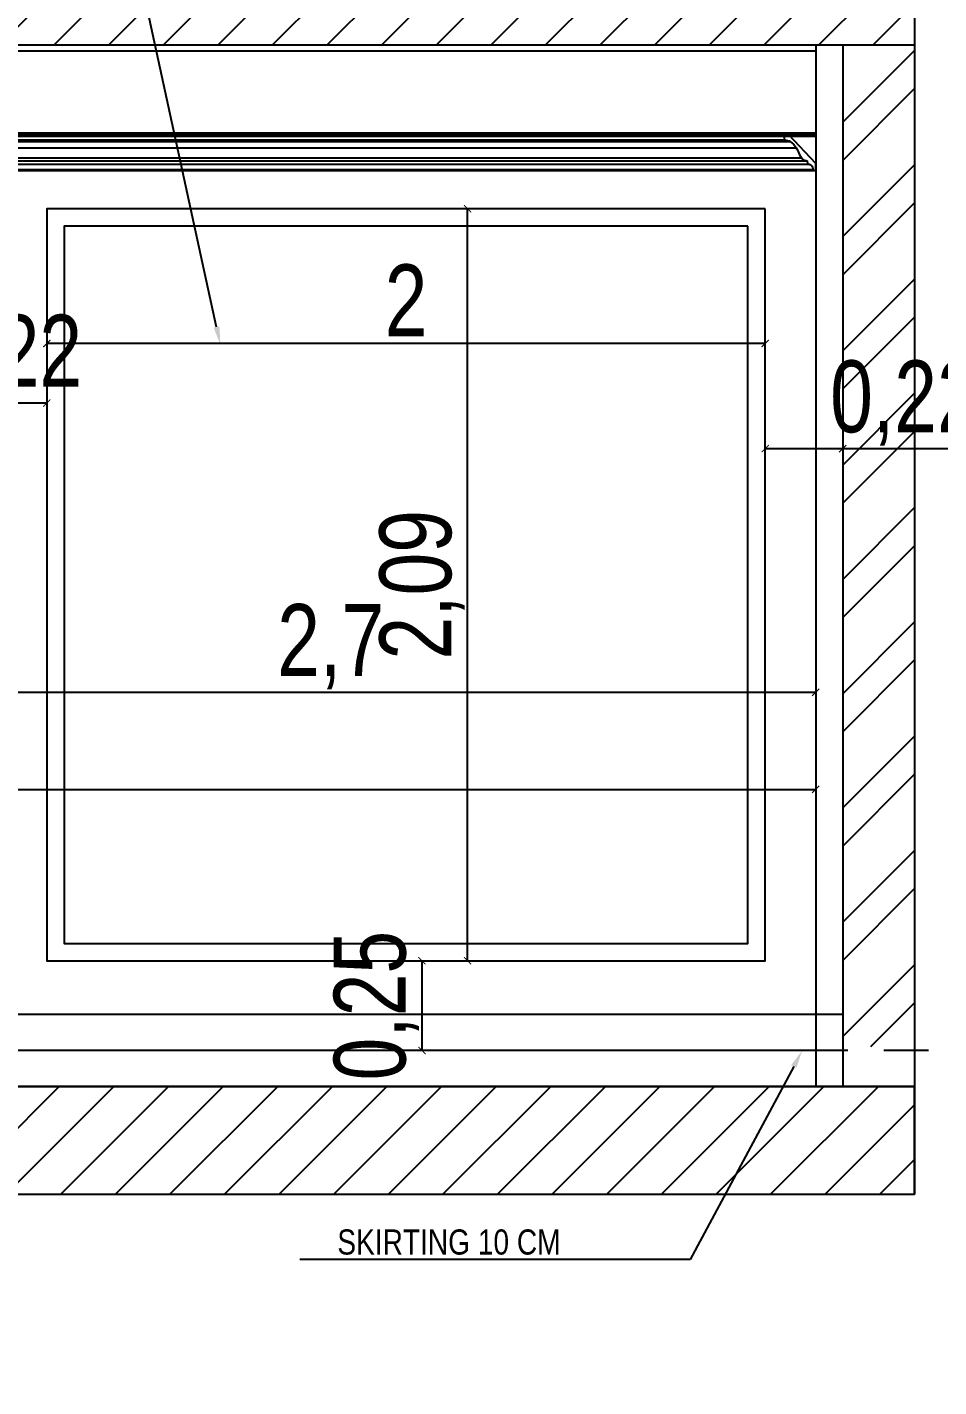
# Model space of a CAD drawing. Header units: inches. Extents: x -279 to 561, y -345 to 342.
# Drawn here: x -144.105 to -141.567, y 55.449 to 59.235 of the extents above; entities that cross this region are included whole.
import ezdxf
from ezdxf import colors
from ezdxf.entities.mleader import LeaderData, LeaderLine
from ezdxf.math import Vec2, Vec3

# ---------------------------------------------------------------- set-up
doc = ezdxf.new("R2010")
doc.units = ezdxf.units.IN
doc.header["$LTSCALE"] = 0.5
doc.header["$MEASUREMENT"] = 0
doc.linetypes.add('MV-X3EW$0$HIDDEN', pattern=[0.375, 0.25, -0.125])
doc.layers.add('!!!Var1', color=7, linetype='Continuous', true_color=0xe5a6d7)
for name, color, linetype in [('LIGHT', 2, 'Continuous'), ('MV-X3EW$0$M-HVAC-SLDF', 2, 'Continuous'), ('S-DIM', 7, 'Continuous'), ('TEXT', 3, 'Continuous'), ('WAL', 7, 'Continuous'), ('WATER', 50, 'Continuous')]:
    doc.layers.add(name, color=color, linetype=linetype)
doc.styles.add('ROM', font='AGENCYR.TTF', dxfattribs={"width": 0.8})
doc.styles.get("Standard").update_dxf_attribs({"font": 'arial.ttf'})
doc.dimstyles.new('Copy(9) of ISO-25', dxfattribs={"dimtxt": 0.2, "dimasz": 0.02, "dimexe": 0.05, "dimexo": 0.05, "dimgap": 0.02, "dimtad": 1, "dimtxsty": 'ROM', "dimblk": 'ARCHTICK', "dimcen": 0.03, "dimse1": 1, "dimse2": 1, "dimclrd": 248, "dimclrt": 248, "dimadec": 0, "dimazin": 0, "dimtfac": 1, "dimtmove": 0, "dimatfit": 3, "dimldrblk": 'DOT', "dimfxl": 1, "dimarcsym": 0})
doc.dimstyles.get("Standard").update_dxf_attribs({"dimtxt": 0.18, "dimasz": 0.18, "dimexe": 0.18, "dimexo": 0.0625, "dimgap": 0.09, "dimtad": 0, "dimtih": 1, "dimtoh": 1, "dimzin": 0, "dimdsep": 46, "dimtxsty": 'Standard', "dimcen": 0.09, "dimadec": 0, "dimazin": 0, "dimtfac": 1, "dimtofl": 0, "dimtmove": 0, "dimatfit": 3, "dimfxl": 1, "dimtolj": 1, "dimtzin": 0, "dimarcsym": 0})

# ---------------------------------------------------------------- blocks, each defined once
blk = doc.blocks.new('_ArchTick')
at = {"color": 0, "linetype": 'ByBlock', "const_width": 0.15}
blk.add_lwpolyline([(-0.5, -0.5), (0.5, 0.5)], dxfattribs=at)
blk = doc.blocks.new('*D526')
at = {"layer": 'Defpoints', "color": 0, "transparency": 16777216}
for p in [(-143.0055, 56.6352), (-142.6281, 56.6352), (-142.6281, 56.3853)]:
    blk.add_point(p, dxfattribs=at)
at = {"layer": 'WAL', "color": 248, "lineweight": -2, "transparency": 16777216}
blk.add_line((-143.0055, 56.3853), (-143.0055, 56.6352), dxfattribs=at)
at = {"layer": 'WAL', "color": 248, "lineweight": -2, "transparency": 16777216, "xscale": 0.02, "yscale": 0.02, "zscale": 0.02}
for p, rotation in [((-143.0055, 56.6352), 90), ((-143.0055, 56.3853), 270)]:
    blk.add_blockref('_ArchTick', p, dxfattribs=dict(at, rotation=rotation))
at = {"layer": 'WAL', "color": 248, "transparency": 16777216, "insert": (-143.1326, 56.5102), "char_height": 0.2, "attachment_point": 5, "rotation": 90, "style": 'ROM'}
blk.add_mtext('0,25', dxfattribs=at)
blk = doc.blocks.new('_DOT')
at = {"color": 0, "linetype": 'ByBlock'}
blk.add_line((-0.5, 0), (-1, 0), dxfattribs=at)
at = {"color": 0, "linetype": 'ByBlock', "const_width": 0.5}
blk.add_lwpolyline([(-0.25, 0, 1), (0.25, 0, 1)], format="xyb", close=True, dxfattribs=at)
blk = doc.blocks.new('*D527')
at = {"layer": 'Defpoints', "color": 0, "transparency": 16777216}
for p in [(-143.0284, 58.729), (-142.8784, 58.729), (-142.8784, 56.6352)]:
    blk.add_point(p, dxfattribs=at)
at = {"layer": 'WAL', "color": 248, "lineweight": -2, "transparency": 16777216}
blk.add_line((-142.8784, 56.6352), (-142.8784, 58.729), dxfattribs=at)
at = {"layer": 'WAL', "color": 248, "lineweight": -2, "transparency": 16777216, "xscale": 0.02, "yscale": 0.02, "zscale": 0.02}
for p, rotation in [((-142.8784, 58.729), 90), ((-142.8784, 56.6352), 270)]:
    blk.add_blockref('_ArchTick', p, dxfattribs=dict(at, rotation=rotation))
at = {"layer": 'WAL', "color": 248, "transparency": 16777216, "insert": (-143.0055, 57.6821), "char_height": 0.2, "attachment_point": 5, "rotation": 90, "style": 'ROM'}
blk.add_mtext('2,09', dxfattribs=at)
blk = doc.blocks.new('*D528')
at = {"layer": 'Defpoints', "color": 0, "transparency": 16777216}
for p in [(-142.05, 58.2654), (-141.834, 58.2654), (-141.834, 58.0611)]:
    blk.add_point(p, dxfattribs=at)
at = {"layer": 'WAL', "color": 248, "lineweight": -2, "transparency": 16777216}
for p, q in [((-142.05, 58.0611), (-141.834, 58.0611)), ((-141.834, 58.0611), (-141.5078, 58.0611))]:
    blk.add_line(p, q, dxfattribs=at)
at = {"layer": 'WAL', "color": 248, "lineweight": -2, "transparency": 16777216, "xscale": 0.02, "yscale": 0.02, "zscale": 0.02, "rotation": 180}
blk.add_blockref('_ArchTick', (-142.05, 58.0611), dxfattribs=at)
at = {"layer": 'WAL', "color": 248, "lineweight": -2, "transparency": 16777216, "xscale": 0.02, "yscale": 0.02, "zscale": 0.02}
blk.add_blockref('_ArchTick', (-141.834, 58.0611), dxfattribs=at)
at = {"layer": 'WAL', "color": 248, "transparency": 16777216, "insert": (-141.6609, 58.1881), "char_height": 0.2, "attachment_point": 5, "style": 'ROM'}
blk.add_mtext('0,22', dxfattribs=at)
blk = doc.blocks.new('*D529')
at = {"layer": 'Defpoints', "color": 0, "transparency": 16777216}
for p in [(-144.27, 58.1881), (-144.27, 58.0063), (-144.05, 58.0063)]:
    blk.add_point(p, dxfattribs=at)
at = {"layer": 'WAL', "color": 248, "lineweight": -2, "transparency": 16777216}
blk.add_line((-144.05, 58.1881), (-144.27, 58.1881), dxfattribs=at)
at = {"layer": 'WAL', "color": 248, "lineweight": -2, "transparency": 16777216, "xscale": 0.02, "yscale": 0.02, "zscale": 0.02, "rotation": 180}
blk.add_blockref('_ArchTick', (-144.27, 58.1881), dxfattribs=at)
at = {"layer": 'WAL', "color": 248, "lineweight": -2, "transparency": 16777216, "xscale": 0.02, "yscale": 0.02, "zscale": 0.02}
blk.add_blockref('_ArchTick', (-144.05, 58.1881), dxfattribs=at)
at = {"layer": 'WAL', "color": 248, "transparency": 16777216, "insert": (-144.16, 58.3152), "char_height": 0.2, "attachment_point": 5, "style": 'ROM'}
blk.add_mtext('0,22', dxfattribs=at)
blk = doc.blocks.new('*D530')
at = {"layer": 'Defpoints', "color": 0, "transparency": 16777216}
for p in [(-144.05, 58.3822), (-142.05, 58.3822), (-144.05, 58.354)]:
    blk.add_point(p, dxfattribs=at)
at = {"layer": 'WAL', "color": 248, "lineweight": -2, "transparency": 16777216}
blk.add_line((-142.05, 58.354), (-144.05, 58.354), dxfattribs=at)
at = {"layer": 'WAL', "color": 248, "lineweight": -2, "transparency": 16777216, "xscale": 0.02, "yscale": 0.02, "zscale": 0.02, "rotation": 180}
blk.add_blockref('_ArchTick', (-144.05, 58.354), dxfattribs=at)
at = {"layer": 'WAL', "color": 248, "lineweight": -2, "transparency": 16777216, "xscale": 0.02, "yscale": 0.02, "zscale": 0.02}
blk.add_blockref('_ArchTick', (-142.05, 58.354), dxfattribs=at)
at = {"layer": 'WAL', "color": 248, "transparency": 16777216, "insert": (-143.05, 58.474), "char_height": 0.2, "attachment_point": 5, "style": 'ROM'}
blk.add_mtext('2', dxfattribs=at)
blk = doc.blocks.new('*D617')
at = {"layer": 'Defpoints', "color": 0, "transparency": 16777216}
for p in [(-144.6103, 57.6953), (-141.9094, 57.6953), (-141.9094, 57.3828)]:
    blk.add_point(p, dxfattribs=at)
at = {"layer": 'WAL', "color": 248, "lineweight": -2, "transparency": 16777216}
blk.add_line((-144.6103, 57.3828), (-141.9094, 57.3828), dxfattribs=at)
at = {"layer": 'WAL', "color": 248, "lineweight": -2, "transparency": 16777216, "xscale": 0.02, "yscale": 0.02, "zscale": 0.02, "rotation": 180}
blk.add_blockref('_ArchTick', (-144.6103, 57.3828), dxfattribs=at)
at = {"layer": 'WAL', "color": 248, "lineweight": -2, "transparency": 16777216, "xscale": 0.02, "yscale": 0.02, "zscale": 0.02}
blk.add_blockref('_ArchTick', (-141.9094, 57.3828), dxfattribs=at)
at = {"layer": 'WAL', "color": 248, "transparency": 16777216, "insert": (-143.2598, 57.5098), "char_height": 0.2, "attachment_point": 5, "style": 'ROM'}
blk.add_mtext('2,7', dxfattribs=at)
blk = doc.blocks.new('*D618')
at = {"layer": 'Defpoints', "color": 0, "transparency": 16777216}
for p in [(-146.8471, 57.6853), (-141.9094, 57.6853), (-141.9094, 57.1125)]:
    blk.add_point(p, dxfattribs=at)
at = {"layer": 'WAL', "color": 248, "lineweight": -2, "transparency": 16777216}
blk.add_line((-146.8471, 57.1125), (-141.9094, 57.1125), dxfattribs=at)
at = {"layer": 'WAL', "color": 248, "lineweight": -2, "transparency": 16777216, "xscale": 0.02, "yscale": 0.02, "zscale": 0.02, "rotation": 180}
blk.add_blockref('_ArchTick', (-146.8471, 57.1125), dxfattribs=at)
at = {"layer": 'WAL', "color": 248, "lineweight": -2, "transparency": 16777216, "xscale": 0.02, "yscale": 0.02, "zscale": 0.02}
blk.add_blockref('_ArchTick', (-141.9094, 57.1125), dxfattribs=at)
at = {"layer": 'WAL', "color": 248, "transparency": 16777216, "insert": (-144.3782, 57.2396), "char_height": 0.2, "attachment_point": 5, "style": 'ROM'}
blk.add_mtext('4,94', dxfattribs=at)
blk = doc.blocks.new('*D1071')
at = {"color": 0, "linetype": 'ByBlock', "lineweight": -2, "transparency": 16777216}
for p, q in [((558.6522, 342.2788), (558.6522, 342.4729)), ((560.6522, 342.2788), (560.6522, 342.4729)), ((558.8322, 342.2929), (559.1722, 342.2929)), ((560.4722, 342.2929), (560.1322, 342.2929))]:
    blk.add_line(p, q, dxfattribs=at)
at = {"color": 0, "linetype": 'ByBlock', "transparency": 16777216}
for points in [[(558.8322, 342.3229), (558.8322, 342.2629), (558.6522, 342.2929)], [(560.4722, 342.3229), (560.4722, 342.2629), (560.6522, 342.2929)]]:
    blk.add_solid(points, dxfattribs=at)
at = {"layer": 'Defpoints', "color": 0, "linetype": 'ByBlock', "transparency": 16777216}
for p in [(560.6522, 342.2929), (558.6522, 342.2163), (560.6522, 342.2163)]:
    blk.add_point(p, dxfattribs=at)
at = {"layer": 'Defpoints', "color": 0, "ltscale": 0.5, "transparency": 16777216}
for p in [(-209.5, -305.36), (-209.5, -305.81), (-209.5, -305.81)]:
    blk.add_point(p, dxfattribs=at)
at = {"layer": 'S-DIM', "color": 0, "lineweight": -2, "ltscale": 0.5, "transparency": 16777216}
for p, q in [((-209.5, -305.18), (-209.5, -305)), ((-209.5625, -305.36), (-209.68, -305.36)), ((-209.5625, -305.81), (-209.68, -305.81)), ((-209.5, -305.99), (-209.5, -306.17))]:
    blk.add_line(p, q, dxfattribs=at)
at = {"layer": 'S-DIM', "color": 0, "ltscale": 0.5, "transparency": 16777216}
for points in [[(-209.53, -305.18), (-209.47, -305.18), (-209.5, -305.36)], [(-209.53, -305.99), (-209.47, -305.99), (-209.5, -305.81)]]:
    blk.add_solid(points, dxfattribs=at)
at = {"color": 0, "linetype": 'ByBlock', "transparency": 16777216, "insert": (559.6522, 342.2929), "char_height": 0.18, "attachment_point": 5}
blk.add_mtext('\\A1;2.0000', dxfattribs=at)
at = {"layer": 'S-DIM', "color": 0, "ltscale": 0.5, "transparency": 16777216, "insert": (-209.5, -305.585), "char_height": 0.18, "attachment_point": 5}
blk.add_mtext('\\A1;0.45', dxfattribs=at)

msp = doc.modelspace()

# ---------------------------------------------------------------- hatches: boundary and pattern name
at = {"linetype": 'Continuous', "lineweight": -3}
h = msp.add_hatch(dxfattribs=at)
h.set_pattern_fill('ANSI31', scale=0.86)
h.set_pattern_definition([(45, (-236.17707, 220.62071), (-0.07601398, 0.07601398), [])])
h.paths.add_polyline_path([(-141.634, 59.4867), (-150.484, 59.4772), (-150.484, 59.1772), (-141.9711, 59.1867), (-141.952, 59.1867), (-141.634, 59.1867)])
h = msp.add_hatch(dxfattribs=at)
h.set_pattern_fill('ANSI32', scale=0.6)
h.set_pattern_definition([(45, (-47.5257, 85.5019), (-0.15909903, 0.15909903), []), (45, (-47.41962, 85.5019), (-0.15909903, 0.15909903), [])])
h.paths.add_polyline_path([(-141.834, 56.3964), (-141.634, 56.3964), (-141.634, 59.1853), (-141.834, 59.1853)])
h = msp.add_hatch(dxfattribs=at)
h.set_pattern_fill('ANSI31', scale=0.86)
h.set_pattern_definition([(45, (-47.45031, 85.50189), (-0.07601398, 0.07601398), [])])
h.paths.add_polyline_path([(-141.8149, 56.2853), (-150.484, 56.2853), (-150.484, 55.9853), (-141.634, 55.9853), (-141.634, 56.2853)])

# ---------------------------------------------------------------- linework, layer by layer
at = {"layer": '!!!Var1', "color": 7}
msp.add_polyline3d([(-141.9331, 58.8621, 0), (-141.9331, 58.862, 0), (-141.933, 58.8619, 0), (-141.933, 58.8619, 0), (-141.933, 58.8618, 0), (-141.9329, 58.8617, 0), (-141.9329, 58.8616, 0), (-141.9322, 58.8547, 0), (-141.9322, 58.8545, 0), (-141.9321, 58.8543, 0), (-141.9321, 58.8542, 0), (-141.932, 58.8541, 0), (-141.932, 58.854, 0), (-141.9319, 58.8538, 0), (-141.9318, 58.8537, 0), (-141.9317, 58.8536, 0), (-141.9316, 58.8535, 0), (-141.9315, 58.8534, 0), (-141.9314, 58.8534, 0), (-141.9313, 58.8533, 0), (-141.9312, 58.8533, 0), (-141.931, 58.8533, 0), (-141.9298, 58.8532, 0), (-141.9293, 58.8532, 0), (-141.9285, 58.8531, 0), (-141.9281, 58.853, 0), (-141.9272, 58.8529, 0), (-141.9268, 58.8527, 0), (-141.9259, 58.8525, 0), (-141.9255, 58.8523, 0), (-141.9247, 58.852, 0), (-141.9242, 58.8517, 0), (-141.9234, 58.8513, 0), (-141.9229, 58.8509, 0), (-141.922, 58.8503, 0), (-141.9216, 58.8498, 0), (-141.9207, 58.849, 0), (-141.9203, 58.8484, 0), (-141.9196, 58.8474, 0), (-141.9193, 58.8468, 0), (-141.9187, 58.8456, 0), (-141.918, 58.8437, 0), (-141.9178, 58.843, 0), (-141.9174, 58.8417, 0), (-141.9173, 58.841, 0), (-141.917, 58.8396, 0), (-141.9166, 58.8374, 0), (-141.9165, 58.8372, 0), (-141.9164, 58.8368, 0), (-141.9162, 58.8364, 0), (-141.9161, 58.8362, 0), (-141.9159, 58.836, 0), (-141.9158, 58.8359, 0), (-141.9156, 58.8356, 0), (-141.9155, 58.8356, 0), (-141.9152, 58.8354, 0), (-141.9148, 58.8353, 0), (-141.9147, 58.8353, 0), (-141.9144, 58.8353, 0), (-141.9094, 58.8359, 0), (-141.9094, 58.8548, 0), (-141.9839, 58.9353, 0), (-141.9977, 58.9353, 0), (-141.9969, 58.9235, 0), (-141.9969, 58.9234, 0), (-141.9968, 58.923, 0), (-141.9968, 58.9229, 0), (-141.9967, 58.9225, 0), (-141.9966, 58.9224, 0), (-141.9965, 58.9221, 0), (-141.9964, 58.922, 0), (-141.9962, 58.9217, 0), (-141.9961, 58.9216, 0), (-141.9959, 58.9214, 0), (-141.9958, 58.9213, 0), (-141.9956, 58.9212, 0), (-141.9954, 58.9211, 0), (-141.9952, 58.9211, 0), (-141.9913, 58.9203, 0), (-141.9875, 58.9192, 0), (-141.9836, 58.9178, 0), (-141.9796, 58.9157, 0), (-141.9756, 58.9128, 0), (-141.9715, 58.909, 0), (-141.9674, 58.9041, 0), (-141.9638, 58.8988, 0), (-141.9609, 58.8936, 0), (-141.9585, 58.8885, 0), (-141.9563, 58.8836, 0), (-141.9541, 58.8788, 0), (-141.9517, 58.8743, 0), (-141.9489, 58.8701, 0), (-141.9483, 58.8695, 0), (-141.9472, 58.8683, 0), (-141.9453, 58.8668, 0), (-141.9432, 58.8655, 0), (-141.9409, 58.8646, 0), (-141.9385, 58.8637, 0), (-141.9361, 58.8631, 0), (-141.9336, 58.8624, 0), (-141.9335, 58.8624, 0), (-141.9334, 58.8624, 0), (-141.9334, 58.8624, 0), (-141.9333, 58.8623, 0), (-141.9333, 58.8623, 0), (-141.9332, 58.8622, 0), (-141.9332, 58.8622, 0)], close=True, dxfattribs=at)
for p, q in [((-141.634, 59.4853), (-141.634, 55.9853)), ((-150.484, 59.1853), (-141.634, 59.1853)), ((-141.9094, 59.1853), (-141.9094, 56.2853)), ((-141.834, 59.1853), (-141.834, 56.2853)), ((-141.834, 59.1677), (-141.834, 56.2853)), ((-144.05, 58.5827), (-144.05, 57.3177))]:
    msp.add_line(p, q)
at = {"color": 7}
for p, q in [((-141.9094, 59.1853), (-141.9094, 56.2853)), ((-141.9094, 59.1677), (-150.484, 59.1678)), ((-141.834, 59.1677), (-141.834, 56.2853)), ((-141.834, 56.4853), (-150.484, 56.4853)), ((-141.834, 56.3853), (-150.484, 56.3853)), ((-149.1086, 56.2853), (-141.634, 56.2853))]:
    msp.add_line(p, q, dxfattribs=at)
for points in [[(-142.05, 58.729), (-144.05, 58.729), (-144.05, 56.6352), (-142.05, 56.6352)], [(-142.0983, 58.6807), (-144.0017, 58.6807), (-144.0017, 56.6835), (-142.0983, 56.6835)]]:
    msp.add_lwpolyline(points, close=True)
at = {"color": 7, "linetype": 'Continuous'}
msp.add_lwpolyline([(-141.634, 56.2853), (-150.484, 56.2853), (-150.484, 55.9853), (-141.634, 55.9853)], close=True, dxfattribs=at)
at = {"layer": 'LIGHT', "color": 7, "lineweight": 70}
msp.add_line((-141.9094, 58.9353), (-150.484, 58.9353), dxfattribs=at)
at = {"layer": 'MV-X3EW$0$M-HVAC-SLDF', "color": 7, "linetype": 'MV-X3EW$0$HIDDEN'}
msp.add_line((-141.1449, 56.3853), (-142.0683, 56.3853), dxfattribs=at)
at = {"layer": 'WATER', "color": 7}
for p, q in [((-141.9223, 59.1677), (-142.0864, 59.1677)), ((-142.211, 58.9157), (-150.4137, 58.9157)), ((-147.6416, 58.9211), (-141.9952, 58.9211)), ((-141.9796, 58.9157), (-142.2864, 58.9157)), ((-150.4295, 58.8988), (-142.211, 58.8988)), ((-141.9489, 58.8701), (-147.6416, 58.8701)), ((-142.2864, 58.8988), (-141.9638, 58.8988)), ((-142.211, 58.8374), (-150.4768, 58.8374)), ((-150.4623, 58.8533), (-142.211, 58.8533)), ((-150.4598, 58.8624), (-142.211, 58.8624)), ((-141.9329, 58.8616), (-147.6416, 58.8616)), ((-147.6416, 58.8353), (-141.9148, 58.8353)), ((-142.2864, 58.8624), (-141.9336, 58.8624)), ((-142.2864, 58.8533), (-141.931, 58.8533)), ((-141.9166, 58.8374), (-142.2864, 58.8374))]:
    msp.add_line(p, q, dxfattribs=at)

# ---------------------------------------------------------------- dimensions: what is measured, and where the dimension line sits
at = {"layer": 'S-DIM', "ltscale": 0.5}
dim = msp.add_linear_dim(base=(-209.5, -305.81), p1=(-209.5, -305.36), p2=(-209.5, -305.81), angle=90, dimstyle='Standard', dxfattribs=at)
dim.commit()
dim.dimension.update_dxf_attribs({"geometry": '*D1071', "text_midpoint": (-209.5, -305.585)})
at = {"layer": 'WAL'}
dim = msp.add_linear_dim(base=(-142.8784, 58.729), p1=(-142.8784, 56.6352), p2=(-143.0284, 58.729), angle=90, dimstyle='Copy(9) of ISO-25', dxfattribs=at)
dim.commit()
dim.dimension.update_dxf_attribs({"geometry": '*D527', "text_midpoint": (-143.0055, 57.6821)})
for base, p1, p2, picture, middle in [((-144.05, 58.354), (-142.05, 58.3822), (-144.05, 58.3822), '*D530', (-143.05, 58.474)), ((-141.834, 58.0611), (-142.05, 58.2654), (-141.834, 58.2654), '*D528', (-141.6609, 58.1881)), ((-141.9094, 57.3828), (-144.6103, 57.6953), (-141.9094, 57.6953), '*D617', (-143.2598, 57.5098)), ((-141.9094, 57.1125), (-146.8471, 57.6853), (-141.9094, 57.6853), '*D618', (-144.3782, 57.2396))]:
    dim = msp.add_linear_dim(base=base, p1=p1, p2=p2, dimstyle='Copy(9) of ISO-25', dxfattribs=at)
    dim.commit()
    dim.dimension.update_dxf_attribs({"geometry": picture, "text_midpoint": middle})
dim = msp.add_linear_dim(base=(-144.27, 58.1881), p1=(-144.05, 58.0063), p2=(-144.27, 58.0063), dimstyle='Copy(9) of ISO-25', dxfattribs=at)
dim.commit()
dim.dimension.update_dxf_attribs({"geometry": '*D529', "text_midpoint": (-144.16, 58.1881), "dimtype": 160})
dim = msp.add_linear_dim(base=(-143.0055, 56.6352), p1=(-142.6281, 56.3853), p2=(-142.6281, 56.6352), angle=90, dimstyle='Copy(9) of ISO-25', dxfattribs=at)
dim.commit()
dim.dimension.update_dxf_attribs({"geometry": '*D526', "text_midpoint": (-143.0055, 56.5102), "dimtype": 160})

# ---------------------------------------------------------------- leaders
at = {"layer": 'TEXT', "color": 7, "lineweight": 15, "ltscale": 8e-05}
ml = msp.add_multileader_mtext('Standard', dxfattribs=at)
ml.set_content('{\\W0.8;JOTUN PAINT }', color=7)
ml.set_leader_properties()
ml.build(insert=Vec2(0, 0))
ml.multileader.update_dxf_attribs({"text_right_attachment_type": 6, "dogleg_length": 0.2, "arrow_head_size": 0.05})
ctx = ml.context
ctx.base_point, ctx.char_height, ctx.arrow_head_size, ctx.landing_gap_size, ctx.plane_origin = Vec3(-144.8573, 59.8934), 0.07, 0.05, 0.09, Vec3(-146.2622, 62.651)
ctx.right_attachment, ctx.text_align_type = 6, 1
notes = []
notes.append((ctx, [(0, (1, 1, 0), (-143.8923, 59.845), (-1, 0), 0.2758, [(0, [(-143.5668, 58.3505)], 0, [])])]))
ctx.mtext.insert, ctx.mtext.alignment, ctx.mtext.flow_direction = Vec3(-144.5127, 59.929), 2, 5
ml = msp.add_multileader_mtext('Standard', dxfattribs=at)
ml.set_content('{\\fArial|b0|i0|c0|p34;\\W0.8;SKIRTING 10 CM}', color=7)
ml.set_leader_properties()
ml.build(insert=Vec2(0, 0))
ml.multileader.update_dxf_attribs({"text_right_attachment_type": 6, "dogleg_length": 0.2, "arrow_head_size": 0.05})
ctx = ml.context
ctx.base_point, ctx.char_height, ctx.arrow_head_size, ctx.landing_gap_size, ctx.plane_origin = Vec3(-143.3266, 55.8516), 0.07, 0.05, 0.09, Vec3(-143.4415, 56.9152)
ctx.right_attachment, ctx.text_align_type = 6, 1
notes.append((ctx, [(0, (1, 1, 0), (-142.2586, 55.8032), (-1, 0), 0.2758, [(0, [(-141.9467, 56.3853)], 0, [])])]))
ctx.mtext.insert, ctx.mtext.alignment, ctx.mtext.flow_direction = Vec3(-142.9305, 55.8872), 2, 5
for ctx, leaders in notes:
    for number, flags, end, landing, length, lines in leaders:
        leader = LeaderData()
        leader.index, (leader.has_last_leader_line, leader.has_dogleg_vector, leader.attachment_direction) = number, flags
        leader.last_leader_point, leader.dogleg_vector, leader.dogleg_length = Vec3(end), Vec3(landing), length
        for number, points, colour, breaks in lines:
            line = LeaderLine()
            line.index, line.vertices, line.color, line.breaks = number, Vec3.list(points), colors.encode_raw_color(colour), breaks
            leader.lines.append(line)
        ctx.leaders.append(leader)

doc.saveas('drawing.dxf')
